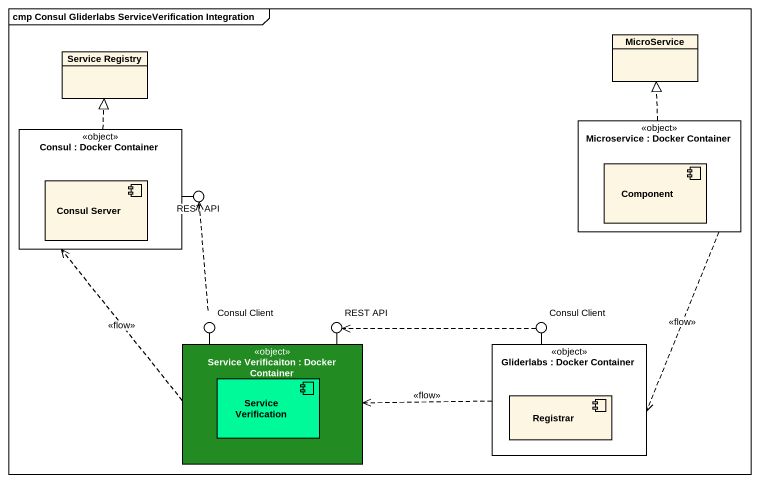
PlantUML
@startuml
mainframe cmp Consul Gliderlabs ServiceVerification Integration
allowmixing
hide circle
hide empty members
class MicroService
class "Service Registry" as Service_Registry
rectangle "Microservice : Docker Container" as Microservice <<object>> {
  component "Component" as Component_
}
rectangle "Consul : Docker Container" as Consul <<object>> {
  component "Consul Server" as Consul_Server
}
() "REST API" as REST_API
() "Consul Client" as Consul_Client
() "REST API" as REST_API_2
() "Consul Client" as Consul_Client_2
rectangle "Service Verificaiton : Docker Container" as Service_Verificaiton <<object>> #228B22 {
  component "Service Verification" as Service_Verification #00FA9A
}
rectangle "Gliderlabs : Docker Container" as Gliderlabs <<object>> {
  component Registrar
}
Consul -right- REST_API
Service_Verificaiton -up- Consul_Client
Service_Verificaiton -up- REST_API_2
Gliderlabs -up- Consul_Client_2
Microservice .up.|> MicroService
Microservice ..> Gliderlabs : <<flow>>
Consul .up.|> Service_Registry
Consul_Client .up.> REST_API
Consul_Client_2 .left.> REST_API_2
Service_Verificaiton .up.> Consul : <<flow>>
Gliderlabs .left.> Service_Verificaiton : <<flow>>
@enduml
